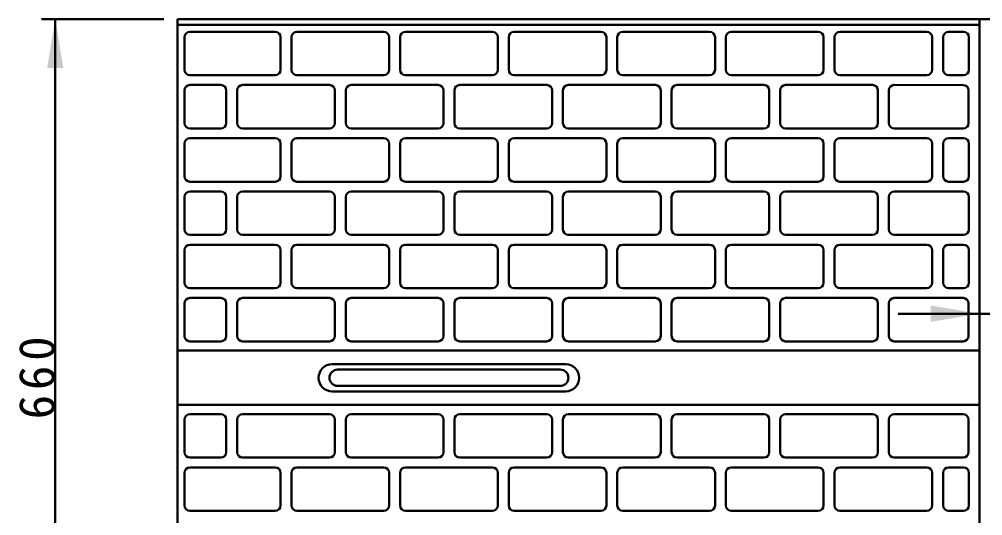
# Model space of a CAD drawing. Units: millimetres, scale not verified. Extents: x -2102 to 2102, y -1485 to 1485.
# Drawn here: x 43 to 752, y 675 to 1041 of the extents above; entities that cross this region are included whole.
import ezdxf

# ---------------------------------------------------------------- set-up
doc = ezdxf.new("R2010")
doc.units = ezdxf.units.MM
doc.header["$LTSCALE"] = 5
doc.layers.add('0-0_V-nasSTD', color=7, linetype='Continuous', lineweight=35)
doc.layers.add('0-1_0', color=7, linetype='Continuous', lineweight=50)
doc.styles.add('ＭＳ ゴシック', font='')
doc.styles.get('ＭＳ ゴシック').set_extended_font_data('MS Gothic')

msp = doc.modelspace()

# ---------------------------------------------------------------- linework, layer by layer
at = {"layer": '0-0_V-nasSTD', "lineweight": 50}
msp.add_line((750.046, 823.87), (778.046, 823.87), dxfattribs=at)
at = {"layer": '0-0_V-nasSTD'}
for points in [[(63.246, 1004.686), (69.246, 1040.686), (75.246, 1004.686)], [(714.046, 817.87), (714.046, 829.87), (750.046, 823.87)]]:
    msp.add_solid(points, dxfattribs=at)
at = {"layer": '0-1_0'}
for p, q in [((149.246, 1040.686), (59.246, 1040.686)), ((69.246, 512.686), (69.246, 1040.686)), ((159.246, 1040.686), (159.246, 512.686)), ((159.246, 1040.686), (750.046, 1040.686)), ((159.246, 1036.686), (750.046, 1036.686)), ((750.046, 1040.686), (750.046, 512.686)), ((750.046, 1040.686), (1168.446, 1040.686)), ((168.446, 1031.486), (231.246, 1031.486)), ((247.246, 1031.486), (311.246, 1031.486)), ((327.246, 1031.486), (391.246, 1031.486)), ((407.246, 1031.486), (471.246, 1031.486)), ((487.246, 1031.486), (551.246, 1031.486)), ((567.246, 1031.486), (631.246, 1031.486)), ((647.246, 1031.486), (711.246, 1031.486)), ((727.246, 1031.486), (738.284, 1031.486)), ((164.446, 1003.486), (164.446, 1027.486)), ((235.246, 1027.486), (235.246, 1003.486)), ((243.246, 1003.486), (243.246, 1027.486)), ((315.246, 1027.486), (315.246, 1003.486)), ((323.246, 1003.486), (323.246, 1027.486)), ((395.246, 1027.486), (395.246, 1003.486)), ((403.246, 1003.486), (403.246, 1027.486)), ((475.246, 1027.486), (475.246, 1003.486)), ((483.246, 1003.486), (483.246, 1027.486)), ((555.246, 1027.486), (555.246, 1003.486)), ((563.246, 1003.486), (563.246, 1027.486)), ((635.246, 1027.486), (635.246, 1003.486)), ((643.246, 1003.486), (643.246, 1027.486)), ((715.246, 1027.486), (715.246, 1003.486)), ((723.246, 1003.486), (723.246, 1027.486)), ((742.284, 1027.486), (742.284, 1003.486)), ((231.246, 999.486), (168.446, 999.486)), ((311.246, 999.486), (247.246, 999.486)), ((391.246, 999.486), (327.246, 999.486)), ((471.246, 999.486), (407.246, 999.486)), ((551.246, 999.486), (487.246, 999.486)), ((631.246, 999.486), (567.246, 999.486)), ((711.246, 999.486), (647.246, 999.486)), ((738.284, 999.486), (727.246, 999.486)), ((164.446, 964.286), (164.446, 988.286)), ((168.446, 992.286), (191.246, 992.286)), ((195.246, 988.286), (195.246, 964.286)), ((203.246, 964.286), (203.246, 988.286)), ((207.246, 992.286), (271.246, 992.286)), ((275.246, 988.286), (275.246, 964.286)), ((283.246, 964.286), (283.246, 988.286)), ((287.246, 992.286), (351.246, 992.286)), ((355.246, 988.286), (355.246, 964.286)), ((363.246, 964.286), (363.246, 988.286)), ((367.246, 992.286), (431.246, 992.286)), ((435.246, 988.286), (435.246, 964.286)), ((443.246, 964.286), (443.246, 988.286)), ((447.246, 992.286), (511.246, 992.286)), ((515.246, 988.286), (515.246, 964.286)), ((523.246, 964.286), (523.246, 988.286)), ((527.246, 992.286), (591.246, 992.286)), ((595.246, 988.286), (595.246, 964.286)), ((603.246, 964.286), (603.246, 988.286)), ((607.246, 992.286), (671.246, 992.286)), ((675.246, 988.286), (675.246, 964.286)), ((683.246, 964.286), (683.246, 988.286)), ((687.246, 992.286), (738.048, 992.245)), ((742.048, 988.245), (742.048, 964.245)), ((191.246, 960.286), (168.446, 960.286)), ((271.246, 960.286), (207.246, 960.286)), ((351.246, 960.286), (287.246, 960.286)), ((431.246, 960.286), (367.246, 960.286)), ((511.246, 960.286), (447.246, 960.286)), ((591.246, 960.286), (527.246, 960.286)), ((671.246, 960.286), (607.246, 960.286)), ((738.048, 960.245), (687.246, 960.286)), ((168.446, 953.086), (231.246, 953.086)), ((247.246, 953.086), (311.246, 953.086)), ((327.246, 953.086), (391.246, 953.086)), ((407.246, 953.086), (471.246, 953.086)), ((487.246, 953.086), (551.246, 953.086)), ((567.246, 953.086), (631.246, 953.086)), ((647.246, 953.086), (711.246, 953.086)), ((727.246, 953.086), (738.284, 953.086)), ((164.446, 925.086), (164.446, 949.086)), ((235.246, 949.086), (235.246, 925.086)), ((243.246, 925.086), (243.246, 949.086)), ((315.246, 949.086), (315.246, 925.086)), ((323.246, 925.086), (323.246, 949.086)), ((395.246, 949.086), (395.246, 925.086)), ((403.246, 925.086), (403.246, 949.086)), ((475.246, 949.086), (475.246, 925.086)), ((483.246, 925.086), (483.246, 949.086)), ((555.246, 949.086), (555.246, 925.086)), ((563.246, 925.086), (563.246, 949.086)), ((635.246, 949.086), (635.246, 925.086)), ((643.246, 925.086), (643.246, 949.086)), ((715.246, 949.086), (715.246, 925.086)), ((723.246, 925.086), (723.246, 949.086)), ((742.284, 949.086), (742.284, 925.086)), ((231.246, 921.086), (168.446, 921.086)), ((311.246, 921.086), (247.246, 921.086)), ((391.246, 921.086), (327.246, 921.086)), ((471.246, 921.086), (407.246, 921.086)), ((551.246, 921.086), (487.246, 921.086)), ((631.246, 921.086), (567.246, 921.086)), ((711.246, 921.086), (647.246, 921.086)), ((738.284, 921.086), (727.246, 921.086)), ((164.446, 885.886), (164.446, 909.886)), ((168.446, 913.886), (191.246, 913.886)), ((195.246, 909.886), (195.246, 885.886)), ((203.246, 885.886), (203.246, 909.886)), ((207.246, 913.886), (271.246, 913.886)), ((275.246, 909.886), (275.246, 885.886)), ((283.246, 885.886), (283.246, 909.886)), ((287.246, 913.886), (351.246, 913.886)), ((355.246, 909.886), (355.246, 885.886)), ((363.246, 885.886), (363.246, 909.886)), ((367.246, 913.886), (431.246, 913.886)), ((435.246, 909.886), (435.246, 885.886)), ((443.246, 885.886), (443.246, 909.886)), ((447.246, 913.886), (511.246, 913.886)), ((515.246, 909.886), (515.246, 885.886)), ((523.246, 885.886), (523.246, 909.886)), ((527.246, 913.886), (591.246, 913.886)), ((595.246, 909.886), (595.246, 885.886)), ((603.246, 885.886), (603.246, 909.886)), ((607.246, 913.886), (671.246, 913.886)), ((675.246, 909.886), (675.246, 885.886)), ((683.246, 885.886), (683.246, 909.886)), ((687.246, 913.886), (738.278, 913.886)), ((742.278, 909.886), (742.278, 885.886)), ((191.246, 881.886), (168.446, 881.886)), ((271.246, 881.886), (207.246, 881.886)), ((351.246, 881.886), (287.246, 881.886)), ((431.246, 881.886), (367.246, 881.886)), ((511.246, 881.886), (447.246, 881.886)), ((591.246, 881.886), (527.246, 881.886)), ((671.246, 881.886), (607.246, 881.886)), ((738.278, 881.886), (687.246, 881.886)), ((168.446, 874.686), (231.246, 874.686)), ((247.246, 874.686), (311.246, 874.686)), ((327.246, 874.686), (391.246, 874.686)), ((407.246, 874.686), (471.246, 874.686)), ((487.246, 874.686), (551.246, 874.686)), ((567.246, 874.686), (631.246, 874.686)), ((647.246, 874.686), (711.246, 874.686)), ((727.246, 874.686), (738.284, 874.686)), ((164.446, 846.686), (164.446, 870.686)), ((235.246, 870.686), (235.246, 846.686)), ((243.246, 846.686), (243.246, 870.686)), ((315.246, 870.686), (315.246, 846.686)), ((323.246, 846.686), (323.246, 870.686)), ((395.246, 870.686), (395.246, 846.686)), ((403.246, 846.686), (403.246, 870.686)), ((475.246, 870.686), (475.246, 846.686)), ((483.246, 846.686), (483.246, 870.686)), ((555.246, 870.686), (555.246, 846.686)), ((563.246, 846.686), (563.246, 870.686)), ((635.246, 870.686), (635.246, 846.686)), ((643.246, 846.686), (643.246, 870.686)), ((715.246, 870.686), (715.246, 846.686)), ((723.246, 846.686), (723.246, 870.686)), ((742.284, 870.686), (742.284, 846.686)), ((231.246, 842.686), (168.446, 842.686)), ((311.246, 842.686), (247.246, 842.686)), ((391.246, 842.686), (327.246, 842.686)), ((471.246, 842.686), (407.246, 842.686)), ((551.246, 842.686), (487.246, 842.686)), ((631.246, 842.686), (567.246, 842.686)), ((711.246, 842.686), (647.246, 842.686)), ((738.284, 842.686), (727.246, 842.686)), ((164.446, 807.486), (164.446, 831.486)), ((168.446, 835.486), (191.246, 835.486)), ((195.246, 831.486), (195.246, 807.486)), ((203.246, 807.486), (203.246, 831.486)), ((207.246, 835.486), (271.246, 835.486)), ((275.246, 831.486), (275.246, 807.486)), ((283.246, 807.486), (283.246, 831.486)), ((287.246, 835.486), (351.246, 835.486)), ((355.246, 831.486), (355.246, 807.486)), ((363.246, 807.486), (363.246, 831.486)), ((367.246, 835.486), (431.246, 835.486)), ((435.246, 831.486), (435.246, 807.486)), ((443.246, 807.486), (443.246, 831.486)), ((447.246, 835.486), (511.246, 835.486)), ((515.246, 831.486), (515.246, 807.486)), ((523.246, 807.486), (523.246, 831.486)), ((527.246, 835.486), (591.246, 835.486)), ((595.246, 831.486), (595.246, 807.486)), ((603.246, 807.486), (603.246, 831.486)), ((607.246, 835.486), (671.246, 835.486)), ((675.246, 831.486), (675.246, 807.486)), ((683.246, 807.486), (683.246, 831.486)), ((687.246, 835.486), (738.001, 835.486)), ((742.001, 831.486), (742.001, 807.486)), ((690.046, 823.87), (750.046, 823.87)), ((191.246, 803.486), (168.446, 803.486)), ((271.246, 803.486), (207.246, 803.486)), ((351.246, 803.486), (287.246, 803.486)), ((431.246, 803.486), (367.246, 803.486)), ((511.246, 803.486), (447.246, 803.486)), ((591.246, 803.486), (527.246, 803.486)), ((671.246, 803.486), (607.246, 803.486)), ((738.001, 803.486), (687.246, 803.486)), ((750.046, 796.686), (159.246, 796.686)), ((445.246, 786.686), (273.246, 786.686)), ((277.246, 782.686), (441.246, 782.686)), ((273.246, 766.686), (445.246, 766.686)), ((277.246, 770.686), (441.246, 770.686)), ((750.046, 756.686), (159.246, 756.686)), ((164.446, 745.886), (164.446, 721.886)), ((191.246, 749.886), (168.446, 749.886)), ((195.246, 721.886), (195.246, 745.886)), ((203.246, 745.886), (203.246, 721.886)), ((271.246, 749.886), (207.246, 749.886)), ((275.246, 721.886), (275.246, 745.886)), ((283.246, 745.886), (283.246, 721.886)), ((351.246, 749.886), (287.246, 749.886)), ((355.246, 721.886), (355.246, 745.886)), ((363.246, 745.886), (363.246, 721.886)), ((431.246, 749.886), (367.246, 749.886)), ((435.246, 721.886), (435.246, 745.886)), ((443.246, 745.886), (443.246, 721.886)), ((511.246, 749.886), (447.246, 749.886)), ((515.246, 721.886), (515.246, 745.886)), ((523.246, 745.886), (523.246, 721.886)), ((591.246, 749.886), (527.246, 749.886)), ((595.246, 721.886), (595.246, 745.886)), ((603.246, 745.886), (603.246, 721.886)), ((671.246, 749.886), (607.246, 749.886)), ((675.246, 721.886), (675.246, 745.886)), ((683.246, 745.886), (683.246, 721.886)), ((738.001, 749.886), (687.246, 749.886)), ((742.001, 721.886), (742.001, 745.886)), ((168.446, 717.886), (191.246, 717.886)), ((207.246, 717.886), (271.246, 717.886)), ((287.246, 717.886), (351.246, 717.886)), ((367.246, 717.886), (431.246, 717.886)), ((447.246, 717.886), (511.246, 717.886)), ((527.246, 717.886), (591.246, 717.886)), ((607.246, 717.886), (671.246, 717.886)), ((687.246, 717.886), (738.001, 717.886)), ((231.246, 710.686), (168.446, 710.686)), ((311.246, 710.686), (247.246, 710.686)), ((391.246, 710.686), (327.246, 710.686)), ((471.246, 710.686), (407.246, 710.686)), ((551.246, 710.686), (487.246, 710.686)), ((631.246, 710.686), (567.246, 710.686)), ((711.246, 710.686), (647.246, 710.686)), ((738.284, 710.686), (727.246, 710.686)), ((164.446, 706.686), (164.446, 682.686)), ((235.246, 682.686), (235.246, 706.686)), ((243.246, 706.686), (243.246, 682.686)), ((315.246, 682.686), (315.246, 706.686)), ((323.246, 706.686), (323.246, 682.686)), ((395.246, 682.686), (395.246, 706.686)), ((403.246, 706.686), (403.246, 682.686)), ((475.246, 682.686), (475.246, 706.686)), ((483.246, 706.686), (483.246, 682.686)), ((555.246, 682.686), (555.246, 706.686)), ((563.246, 706.686), (563.246, 682.686)), ((635.246, 682.686), (635.246, 706.686)), ((643.246, 706.686), (643.246, 682.686)), ((715.246, 682.686), (715.246, 706.686)), ((723.246, 706.686), (723.246, 682.686)), ((742.284, 682.686), (742.284, 706.686)), ((168.446, 678.686), (231.246, 678.686)), ((247.246, 678.686), (311.246, 678.686)), ((327.246, 678.686), (391.246, 678.686)), ((407.246, 678.686), (471.246, 678.686)), ((487.246, 678.686), (551.246, 678.686)), ((567.246, 678.686), (631.246, 678.686)), ((647.246, 678.686), (711.246, 678.686)), ((727.246, 678.686), (738.284, 678.686))]:
    msp.add_line(p, q, dxfattribs=at)
for centre, radius, start, end in [((168.446, 1027.486), 4, 90, 180), ((231.246, 1027.486), 4, 0, 90), ((247.246, 1027.486), 4, 90, 180), ((311.246, 1027.486), 4, 0, 90), ((327.246, 1027.486), 4, 90, 180), ((391.246, 1027.486), 4, 0, 90), ((407.246, 1027.486), 4, 90, 180), ((471.246, 1027.486), 4, 0, 90), ((487.246, 1027.486), 4, 90, 180), ((551.246, 1027.486), 4, 0, 90), ((567.246, 1027.486), 4, 90, 180), ((631.246, 1027.486), 4, 0, 90), ((647.246, 1027.486), 4, 90, 180), ((711.246, 1027.486), 4, 0, 90), ((727.246, 1027.486), 4, 90, 180), ((738.284, 1027.486), 4, 0, 90), ((168.446, 1003.486), 4, 180, 270), ((231.246, 1003.486), 4, 270, 0), ((247.246, 1003.486), 4, 180, 270), ((311.246, 1003.486), 4, 270, 0), ((327.246, 1003.486), 4, 180, 270), ((391.246, 1003.486), 4, 270, 0), ((407.246, 1003.486), 4, 180, 270), ((471.246, 1003.486), 4, 270, 0), ((487.246, 1003.486), 4, 180, 270), ((551.246, 1003.486), 4, 270, 0), ((567.246, 1003.486), 4, 180, 270), ((631.246, 1003.486), 4, 270, 0), ((647.246, 1003.486), 4, 180, 270), ((711.246, 1003.486), 4, 270, 0), ((727.246, 1003.486), 4, 180, 270), ((738.284, 1003.486), 4, 270, 0), ((168.446, 988.286), 4, 90, 180), ((191.246, 988.286), 4, 0, 90), ((207.246, 988.286), 4, 90, 180), ((271.246, 988.286), 4, 0, 90), ((287.246, 988.286), 4, 90, 180), ((351.246, 988.286), 4, 0, 90), ((367.246, 988.286), 4, 90, 180), ((431.246, 988.286), 4, 0, 90), ((447.246, 988.286), 4, 90, 180), ((511.246, 988.286), 4, 0, 90), ((527.246, 988.286), 4, 90, 180), ((591.246, 988.286), 4, 0, 90), ((607.246, 988.286), 4, 90, 180), ((671.246, 988.286), 4, 0, 90), ((687.246, 988.286), 4, 90, 180), ((738.048, 988.245), 4, 0, 90), ((168.446, 964.286), 4, 180, 270), ((191.246, 964.286), 4, 270, 0), ((207.246, 964.286), 4, 180, 270), ((271.246, 964.286), 4, 270, 0), ((287.246, 964.286), 4, 180, 270), ((351.246, 964.286), 4, 270, 0), ((367.246, 964.286), 4, 180, 270), ((431.246, 964.286), 4, 270, 0), ((447.246, 964.286), 4, 180, 270), ((511.246, 964.286), 4, 270, 0), ((527.246, 964.286), 4, 180, 270), ((591.246, 964.286), 4, 270, 0), ((607.246, 964.286), 4, 180, 270), ((671.246, 964.286), 4, 270, 0), ((687.246, 964.286), 4, 180, 270), ((738.048, 964.245), 4, 270, 0), ((168.446, 949.086), 4, 90, 180), ((231.246, 949.086), 4, 0, 90), ((247.246, 949.086), 4, 90, 180), ((311.246, 949.086), 4, 0, 90), ((327.246, 949.086), 4, 90, 180), ((391.246, 949.086), 4, 0, 90), ((407.246, 949.086), 4, 90, 180), ((471.246, 949.086), 4, 0, 90), ((487.246, 949.086), 4, 90, 180), ((551.246, 949.086), 4, 0, 90), ((567.246, 949.086), 4, 90, 180), ((631.246, 949.086), 4, 0, 90), ((647.246, 949.086), 4, 90, 180), ((711.246, 949.086), 4, 0, 90), ((727.246, 949.086), 4, 90, 180), ((738.284, 949.086), 4, 0, 90), ((168.446, 925.086), 4, 180, 270), ((231.246, 925.086), 4, 270, 0), ((247.246, 925.086), 4, 180, 270), ((311.246, 925.086), 4, 270, 0), ((327.246, 925.086), 4, 180, 270), ((391.246, 925.086), 4, 270, 0), ((407.246, 925.086), 4, 180, 270), ((471.246, 925.086), 4, 270, 0), ((487.246, 925.086), 4, 180, 270), ((551.246, 925.086), 4, 270, 0), ((567.246, 925.086), 4, 180, 270), ((631.246, 925.086), 4, 270, 0), ((647.246, 925.086), 4, 180, 270), ((711.246, 925.086), 4, 270, 0), ((727.246, 925.086), 4, 180, 270), ((738.284, 925.086), 4, 270, 0), ((168.446, 909.886), 4, 90, 180), ((191.246, 909.886), 4, 0, 90), ((207.246, 909.886), 4, 90, 180), ((271.246, 909.886), 4, 0, 90), ((287.246, 909.886), 4, 90, 180), ((351.246, 909.886), 4, 0, 90), ((367.246, 909.886), 4, 90, 180), ((431.246, 909.886), 4, 0, 90), ((447.246, 909.886), 4, 90, 180), ((511.246, 909.886), 4, 0, 90), ((527.246, 909.886), 4, 90, 180), ((591.246, 909.886), 4, 0, 90), ((607.246, 909.886), 4, 90, 180), ((671.246, 909.886), 4, 0, 90), ((687.246, 909.886), 4, 90, 180), ((738.278, 909.886), 4, 0, 90), ((168.446, 885.886), 4, 180, 270), ((191.246, 885.886), 4, 270, 0), ((207.246, 885.886), 4, 180, 270), ((271.246, 885.886), 4, 270, 0), ((287.246, 885.886), 4, 180, 270), ((351.246, 885.886), 4, 270, 0), ((367.246, 885.886), 4, 180, 270), ((431.246, 885.886), 4, 270, 0), ((447.246, 885.886), 4, 180, 270), ((511.246, 885.886), 4, 270, 0), ((527.246, 885.886), 4, 180, 270), ((591.246, 885.886), 4, 270, 0), ((607.246, 885.886), 4, 180, 270), ((671.246, 885.886), 4, 270, 0), ((687.246, 885.886), 4, 180, 270), ((738.278, 885.886), 4, 270, 0), ((168.446, 870.686), 4, 90, 180), ((231.246, 870.686), 4, 0, 90), ((247.246, 870.686), 4, 90, 180), ((311.246, 870.686), 4, 0, 90), ((327.246, 870.686), 4, 90, 180), ((391.246, 870.686), 4, 0, 90), ((407.246, 870.686), 4, 90, 180), ((471.246, 870.686), 4, 0, 90), ((487.246, 870.686), 4, 90, 180), ((551.246, 870.686), 4, 0, 90), ((567.246, 870.686), 4, 90, 180), ((631.246, 870.686), 4, 0, 90), ((647.246, 870.686), 4, 90, 180), ((711.246, 870.686), 4, 0, 90), ((727.246, 870.686), 4, 90, 180), ((738.284, 870.686), 4, 0, 90), ((168.446, 846.686), 4, 180, 270), ((231.246, 846.686), 4, 270, 0), ((247.246, 846.686), 4, 180, 270), ((311.246, 846.686), 4, 270, 0), ((327.246, 846.686), 4, 180, 270), ((391.246, 846.686), 4, 270, 0), ((407.246, 846.686), 4, 180, 270), ((471.246, 846.686), 4, 270, 0), ((487.246, 846.686), 4, 180, 270), ((551.246, 846.686), 4, 270, 0), ((567.246, 846.686), 4, 180, 270), ((631.246, 846.686), 4, 270, 0), ((647.246, 846.686), 4, 180, 270), ((711.246, 846.686), 4, 270, 0), ((727.246, 846.686), 4, 180, 270), ((738.284, 846.686), 4, 270, 0), ((168.446, 831.486), 4, 90, 180), ((191.246, 831.486), 4, 0, 90), ((207.246, 831.486), 4, 90, 180), ((271.246, 831.486), 4, 0, 90), ((287.246, 831.486), 4, 90, 180), ((351.246, 831.486), 4, 0, 90), ((367.246, 831.486), 4, 90, 180), ((431.246, 831.486), 4, 0, 90), ((447.246, 831.486), 4, 90, 180), ((511.246, 831.486), 4, 0, 90), ((527.246, 831.486), 4, 90, 180), ((591.246, 831.486), 4, 0, 90), ((607.246, 831.486), 4, 90, 180), ((671.246, 831.486), 4, 0, 90), ((687.246, 831.486), 4, 90, 180), ((738.001, 831.486), 4, 0, 90), ((168.446, 807.486), 4, 180, 270), ((191.246, 807.486), 4, 270, 0), ((207.246, 807.486), 4, 180, 270), ((271.246, 807.486), 4, 270, 0), ((287.246, 807.486), 4, 180, 270), ((351.246, 807.486), 4, 270, 0), ((367.246, 807.486), 4, 180, 270), ((431.246, 807.486), 4, 270, 0), ((447.246, 807.486), 4, 180, 270), ((511.246, 807.486), 4, 270, 0), ((527.246, 807.486), 4, 180, 270), ((591.246, 807.486), 4, 270, 0), ((607.246, 807.486), 4, 180, 270), ((671.246, 807.486), 4, 270, 0), ((687.246, 807.486), 4, 180, 270), ((738.001, 807.486), 4, 270, 0), ((273.246, 776.686), 10, 90, 270), ((277.246, 776.686), 6, 90, 270), ((441.246, 776.686), 6, 270, 90), ((445.246, 776.686), 10, 270, 90), ((168.446, 745.886), 4, 90, 180), ((191.246, 745.886), 4, 0, 90), ((207.246, 745.886), 4, 90, 180), ((271.246, 745.886), 4, 0, 90), ((287.246, 745.886), 4, 90, 180), ((351.246, 745.886), 4, 0, 90), ((367.246, 745.886), 4, 90, 180), ((431.246, 745.886), 4, 0, 90), ((447.246, 745.886), 4, 90, 180), ((511.246, 745.886), 4, 0, 90), ((527.246, 745.886), 4, 90, 180), ((591.246, 745.886), 4, 0, 90), ((607.246, 745.886), 4, 90, 180), ((671.246, 745.886), 4, 0, 90), ((687.246, 745.886), 4, 90, 180), ((738.001, 745.886), 4, 0, 90), ((168.446, 721.886), 4, 180, 270), ((191.246, 721.886), 4, 270, 0), ((207.246, 721.886), 4, 180, 270), ((271.246, 721.886), 4, 270, 0), ((287.246, 721.886), 4, 180, 270), ((351.246, 721.886), 4, 270, 0), ((367.246, 721.886), 4, 180, 270), ((431.246, 721.886), 4, 270, 0), ((447.246, 721.886), 4, 180, 270), ((511.246, 721.886), 4, 270, 0), ((527.246, 721.886), 4, 180, 270), ((591.246, 721.886), 4, 270, 0), ((607.246, 721.886), 4, 180, 270), ((671.246, 721.886), 4, 270, 0), ((687.246, 721.886), 4, 180, 270), ((738.001, 721.886), 4, 270, 0), ((168.446, 706.686), 4, 90, 180), ((231.246, 706.686), 4, 0, 90), ((247.246, 706.686), 4, 90, 180), ((311.246, 706.686), 4, 0, 90), ((327.246, 706.686), 4, 90, 180), ((391.246, 706.686), 4, 0, 90), ((407.246, 706.686), 4, 90, 180), ((471.246, 706.686), 4, 0, 90), ((487.246, 706.686), 4, 90, 180), ((551.246, 706.686), 4, 0, 90), ((567.246, 706.686), 4, 90, 180), ((631.246, 706.686), 4, 0, 90), ((647.246, 706.686), 4, 90, 180), ((711.246, 706.686), 4, 0, 90), ((727.246, 706.686), 4, 90, 180), ((738.284, 706.686), 4, 0, 90), ((168.446, 682.686), 4, 180, 270), ((231.246, 682.686), 4, 270, 0), ((247.246, 682.686), 4, 180, 270), ((311.246, 682.686), 4, 270, 0), ((327.246, 682.686), 4, 180, 270), ((391.246, 682.686), 4, 270, 0), ((407.246, 682.686), 4, 180, 270), ((471.246, 682.686), 4, 270, 0), ((487.246, 682.686), 4, 180, 270), ((551.246, 682.686), 4, 270, 0), ((567.246, 682.686), 4, 180, 270), ((631.246, 682.686), 4, 270, 0), ((647.246, 682.686), 4, 180, 270), ((711.246, 682.686), 4, 270, 0), ((727.246, 682.686), 4, 180, 270), ((738.284, 682.686), 4, 270, 0)]:
    msp.add_arc(centre, radius, start, end, dxfattribs=at)

# ---------------------------------------------------------------- texts
at = {"layer": '0-0_V-nasSTD', "insert": (69.246, 746.086), "char_height": 26.39, "attachment_point": 7, "rotation": 90, "style": 'ＭＳ ゴシック'}
msp.add_mtext('\\T1.2;660', dxfattribs=at)

doc.saveas('drawing.dxf')
